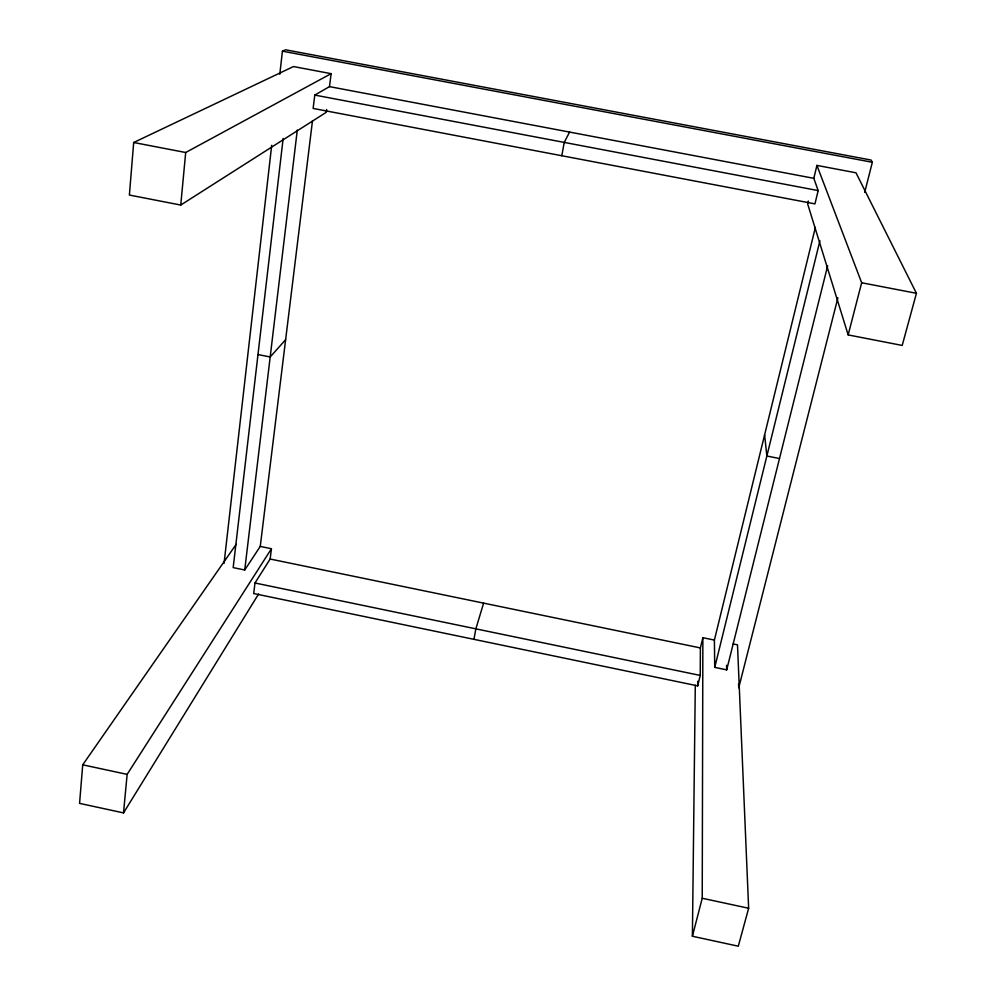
<?xml version="1.0" encoding="UTF-8"?>
<svg xmlns="http://www.w3.org/2000/svg" width="996" height="996" viewBox="0 0 996 996"><rect width="100%" height="100%" fill="white"/><g stroke="black" fill="none" stroke-linecap="round" stroke-linejoin="round"><path stroke-width="1.49" d="M733.156 643.951L737.488 644.835L748.643 908.252L738.297 946.2L692.394 936.252L702.23 898.255L702.865 637.701L714.393 640.079L714.742 667.382L726.694 669.86L827.639 265.87M283.15 138.407L233.176 567.608L244.73 569.998L260.255 546.418L271.435 548.721L270.14 559.03L254.988 582.996L253.706 593.541L697.698 685.87L700.238 675.425L700.387 647.923L702.865 637.701M697.698 685.87L697.735 681.239M692.394 936.252L695.295 685.248M236.152 544.364L82.73 764.816L79.568 803.374L123.516 812.898L258.611 593.977M808.316 201.068L807.632 203.894L848.156 334.917L902.202 345.438L916.432 293.297L856 172.794L816.932 165.411L813.807 178.321L818.164 190.585L814.94 203.881L313.13 108.439L314.773 95.081L329.489 86.627L331.12 73.667L293.471 66.558L133.688 142.503L129.38 195.054L180.749 205.052L326.265 112.311L326.626 109.46M123.516 812.898L127.139 774.378L271.435 548.721M180.749 205.052L185.692 152.513L331.12 73.667M224.05 563.462L271.696 145.279M279.789 74.302L282.428 51.157L285.603 49.8L871.064 160.045L872.347 162.273L864.69 192.39M244.73 569.998L297.294 130.053M260.255 546.418L312.495 120.74M473.947 639.345L475.851 628.837L483.62 603.14M561.806 155.737L564.234 142.403L569.575 132.082M714.393 640.079L815.375 227.399M714.742 667.382L819.932 240.733M837.897 297.792L738.746 687.763L738.571 683.63M848.156 334.917L861.665 282.752L816.932 165.411M285.615 339.711L270.177 356.979L257.989 354.551M282.428 51.157L872.347 162.273M329.489 86.627L813.807 178.321M314.773 95.081L818.164 190.585M133.688 142.503L185.692 152.513M861.665 282.752L916.432 293.297M779.495 458.534L766.858 456.006L764.604 434.866M270.14 559.03L700.387 647.923M254.988 582.996L700.238 675.425M82.73 764.816L127.139 774.378M702.23 898.255L748.643 908.252M726.57 665.291L726.694 669.86"/></g></svg>
